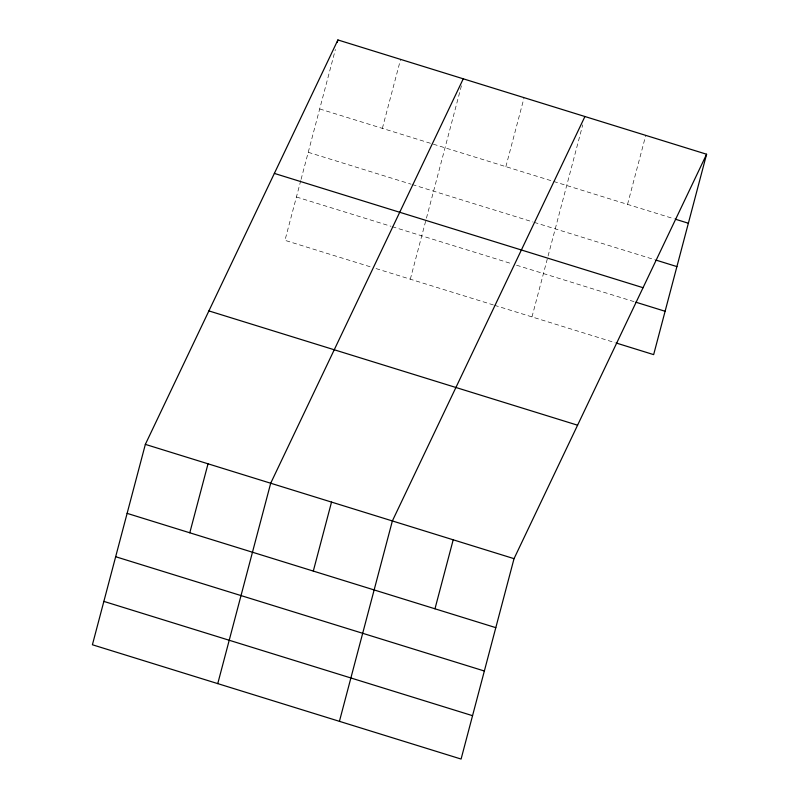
<?xml version="1.0" encoding="UTF-8"?>
<svg xmlns="http://www.w3.org/2000/svg" width="799" height="799" viewBox="0 0 799 799"><rect width="100%" height="100%" fill="white"/><g stroke="black" fill="none" stroke-linecap="round" stroke-linejoin="round"><path stroke-width="0.6" stroke-dasharray="4 3" d="M300.774 180.524L284.963 240.339L371.295 267.106M301.083 179.346L335.4 49.468M382.361 128.369L400.589 59.376M410.316 279.201L426.127 219.375M426.436 218.207L461.692 84.754M505.867 166.661L524.094 97.668M531.984 316.913L582.731 124.854M627.535 204.374L645.762 135.381M319.68 108.944L674.326 218.876M308.224 152.299L411.105 184.199M412.294 184.559L533.023 221.992M534.191 222.352L654.681 259.705M296.419 196.983L391.031 226.307M392.209 226.676L511.859 263.76M516.534 265.208L634.696 301.842M376.019 268.564L493.382 304.948M494.551 305.308L615.05 342.661"/><path stroke-width="1.2" d="M145.348 444.374L92.404 644.763L461.093 759.05L514.037 558.661L706.596 154.237L337.907 39.95L145.348 444.374L514.037 558.661M189.792 532.793L208.03 463.8M337.278 42.327L337.907 39.95M217.757 683.624L270.701 483.225L463.26 78.811M313.308 571.075L331.535 502.082M339.425 721.337L392.369 520.948L584.928 116.524M434.976 608.798L453.203 539.804M706.596 154.237L653.652 354.626L616.219 343.021M675.505 219.246L688.368 223.231M655.859 260.065L676.913 266.596M274.367 173.413L643.055 287.7M635.864 302.202L665.108 311.27M208.899 310.911L577.577 425.198M127.121 513.367L495.809 627.654M115.665 556.723L484.354 671.01M103.86 601.397L472.549 715.684"/></g></svg>
